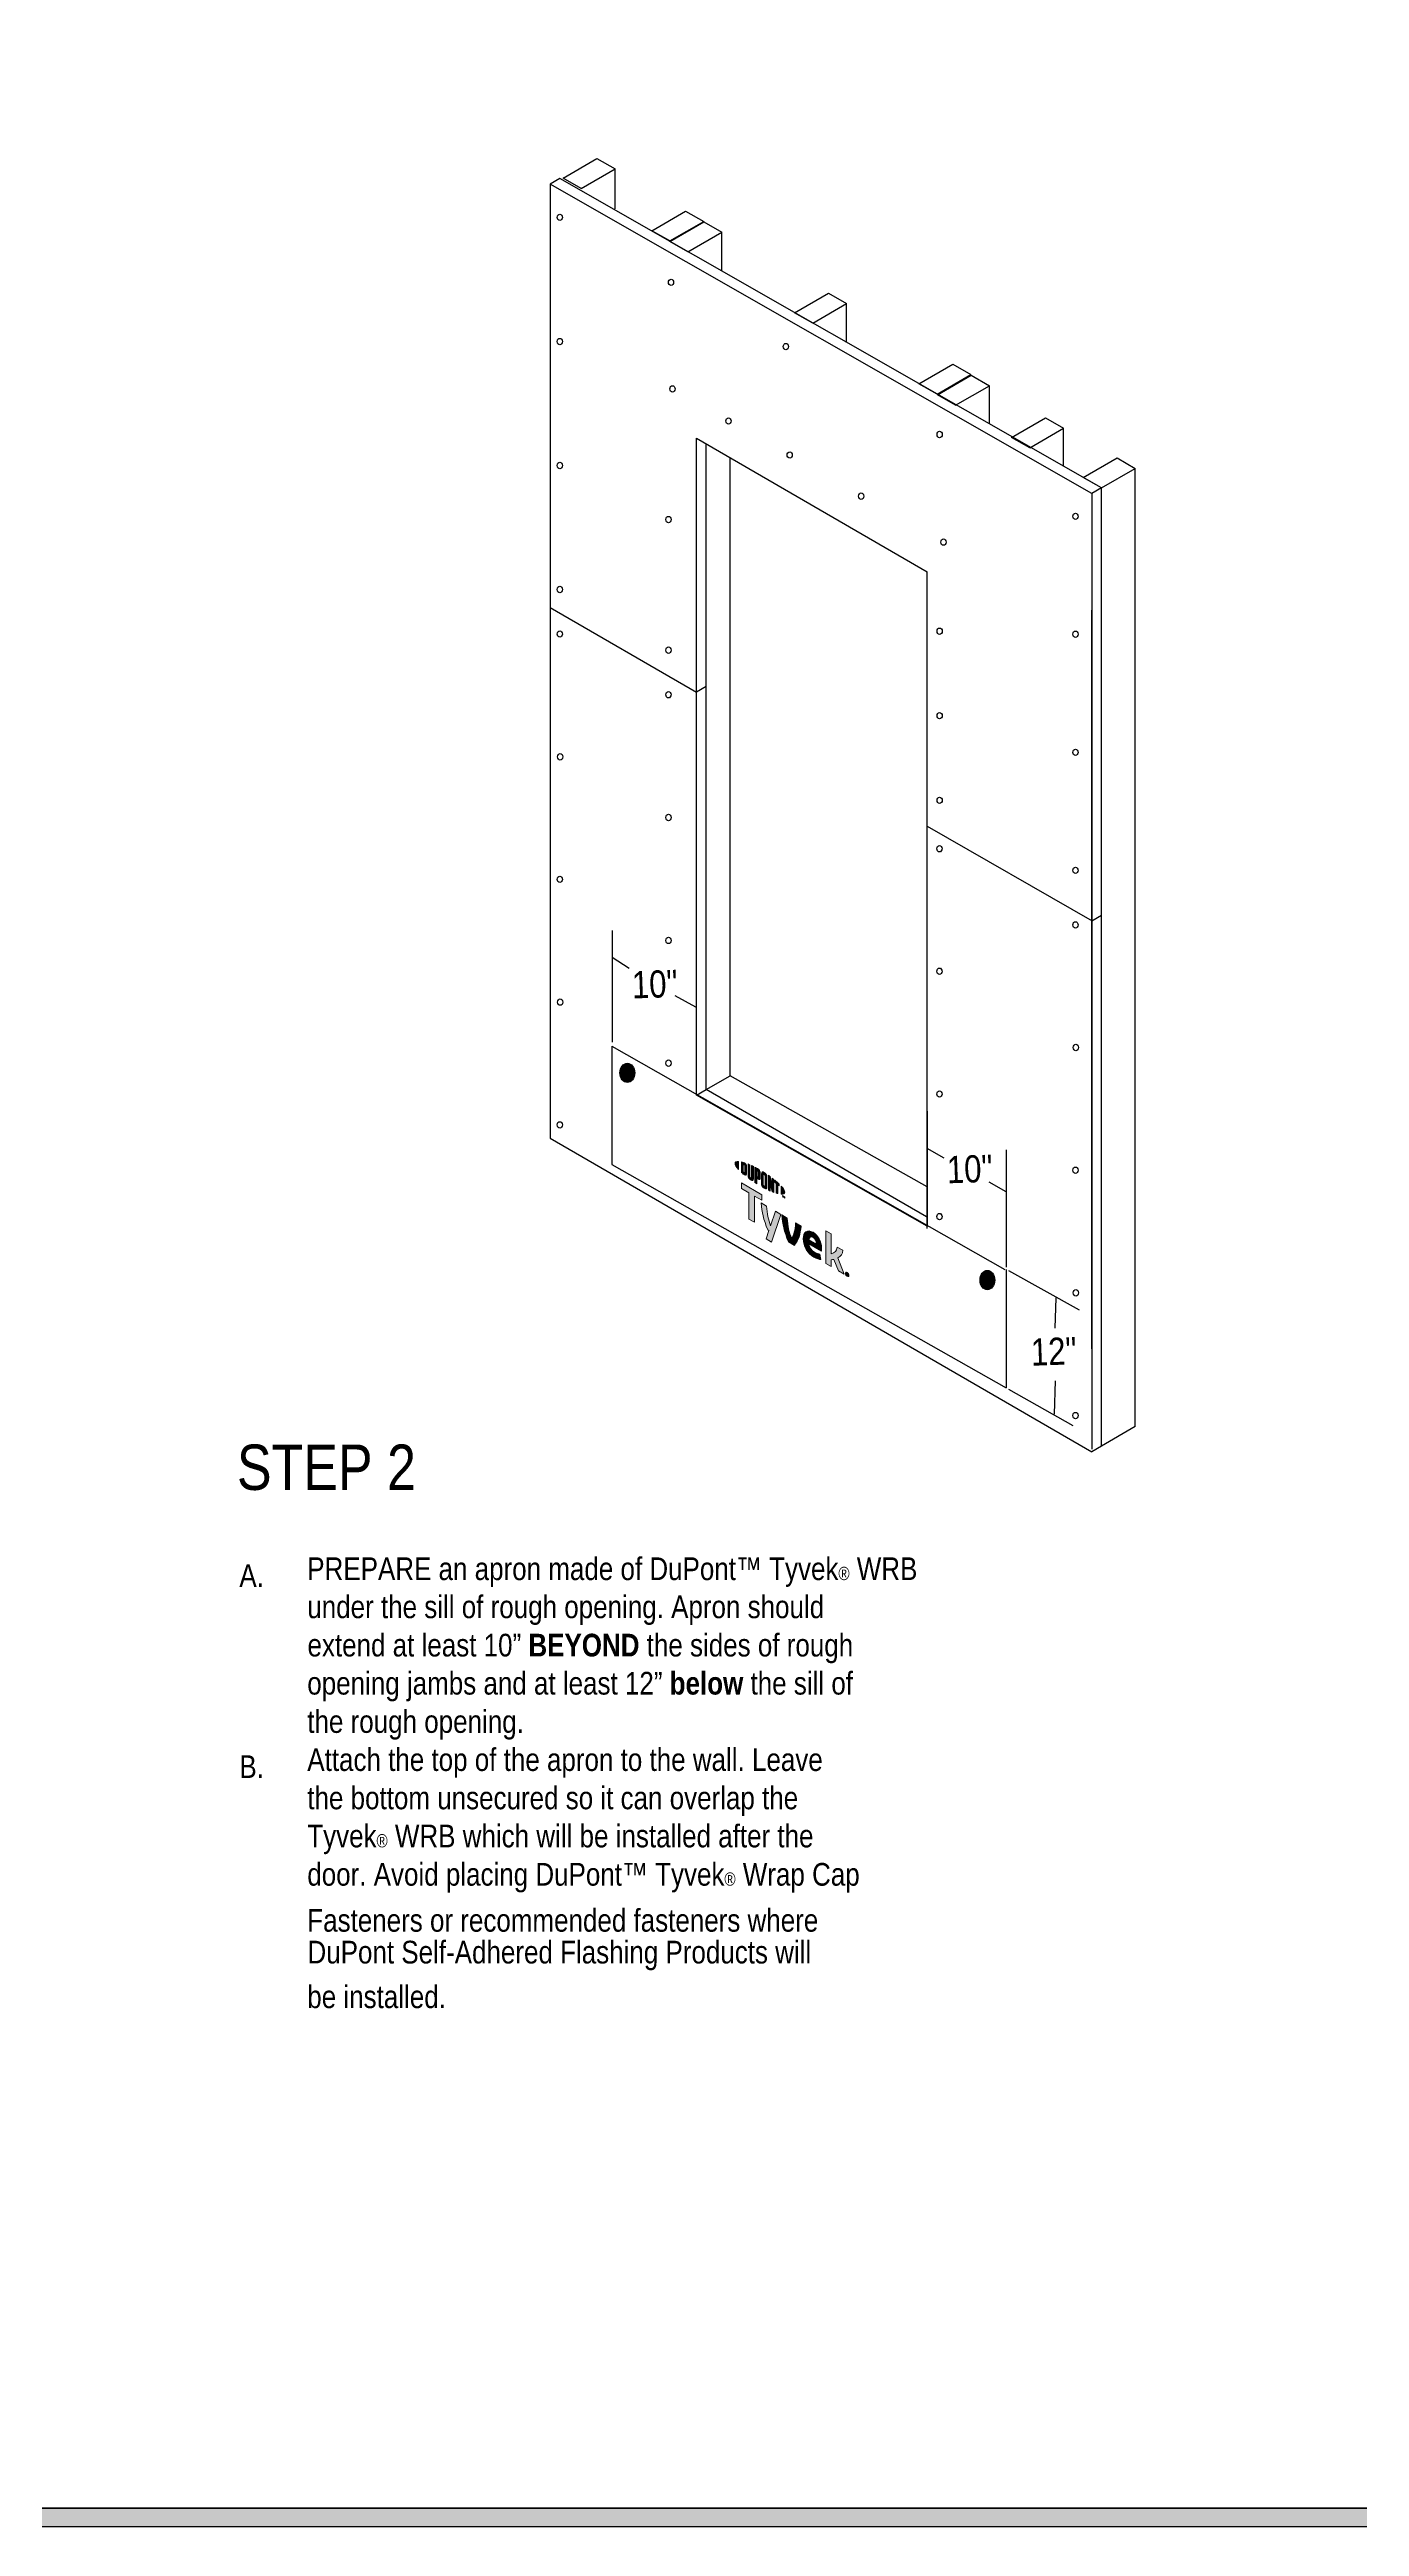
# Model space of a CAD drawing. Extents: x -1140 to 5605, y -816 to 1734.
# Drawn here: x 561 to 1211, y -732 to 497 of the extents above; entities that cross this region are included whole.
import ezdxf

# ---------------------------------------------------------------- set-up
doc = ezdxf.new("R2010")
doc.units = 0
doc.header["$MEASUREMENT"] = 0
doc.layers.get('0').update_dxf_attribs({"lineweight": 0})
for name, color, linetype, lineweight in [('.ATI-TEXT', 7, 'Continuous', 0), ('G-ANNO-TTLB', 7, 'Continuous', 0), ('TYVEK', 7, 'Continuous', 0), ('X-REF - TRACED', 7, 'Continuous', 0)]:
    doc.layers.add(name, color=color, linetype=linetype, lineweight=lineweight)

# ---------------------------------------------------------------- blocks, each defined once
blk = doc.blocks.new('Block_58')
at = {"layer": 'TYVEK', "color": 1, "lineweight": 25, "true_color": 0xff0000}
for points in [[(914.3, -40.1)], [(996.9, -87.8)]]:
    blk.add_lwpolyline(points, dxfattribs=at)
blk = doc.blocks.new('Block_331')
at = {"layer": '.ATI-TEXT', "char_height": 0.2, "attachment_point": 7}
for s, insert in [('\\C18;\\c0;\\FArial Narrow|b0|i0|c1;\\H11.249999;\\W1.000000;A.', (655.6, -265.6)), ('\\C18;\\c0;\\FArial Narrow|b0|i0|c1;\\H11.249999;\\W1.000000;PREPARE an apron made of DuPont™ Tyvek\\H6.558750;®\\H11.249999; WRB ', (689.3, -265.6)), ('\\C18;\\c0;\\FArial Narrow|b0|i0|c1;\\H11.249999;\\W1.000000;under the sill of rough opening. Apron should  ', (689.3, -284.5)), ('\\C18;\\c0;\\FArial Narrow|b0|i0|c1;\\H11.249999;\\W1.000000;extend at least 10” \\FArial Narrow Bold|b1|i0|c1;BEYOND \\FArial Narrow|b0|i0|c1;the sides of rough  ', (689.4, -303.5)), ('\\C18;\\c0;\\FArial Narrow|b0|i0|c1;\\H11.249999;\\W1.000000;opening jambs and at least 12” \\FArial Narrow Bold|b1|i0|c1;below\\FArial Narrow|b0|i0|c1; the sill of', (689.3, -322.4)), ('\\C18;\\c0;\\FArial Narrow|b0|i0|c1;\\H11.249999;\\W1.000000;the rough opening.', (689.3, -341.4)), ('\\C18;\\c0;\\FArial Narrow|b0|i0|c1;\\H11.249999;\\W1.000000;B.', (655.6, -360.4)), ('\\C18;\\c0;\\FArial Narrow|b0|i0|c1;\\H11.249999;\\W1.000000;Attach the top of the apron to the wall. Leave ', (689.3, -360.3)), ('\\C18;\\c0;\\FArial Narrow|b0|i0|c1;\\H11.249999;\\W1.000000;the bottom unsecured so it can overlap the ', (689.3, -379.3)), ('\\C18;\\c0;\\FArial Narrow|b0|i0|c1;\\H11.249999;\\W1.000000;Tyvek\\H6.558750;®\\H11.249999; WRB which will be installed after the ', (689.3, -398.2)), ('\\C18;\\c0;\\FArial Narrow|b0|i0|c1;\\H11.249999;\\W1.000000;door. Avoid placing DuPont™ Tyvek\\H6.558750;®\\H11.249999; Wrap Cap', (689.3, -417.2)), ('\\C18;\\c0;\\FArial Narrow|b0|i0|c1;\\H11.249999;\\W1.000000;Fasteners or recommended fasteners where', (689.3, -436.8)), ('\\C18;\\c0;\\FArial Narrow|b0|i0|c1;\\H11.249999;\\W1.000000;DuPont Self-Adhered Flashing Products will ', (689.4, -455.8)), ('\\C18;\\c0;\\FArial Narrow|b0|i0|c1;\\H11.249999;\\W1.000000;be installed.', (689.3, -474.7))]:
    blk.add_mtext(s, dxfattribs=dict(at, insert=insert))
blk = doc.blocks.new('Block_353')
at = {"layer": 'X-REF - TRACED', "true_color": 0x848484, "transparency": 33554687}
h = blk.add_hatch(color=252, dxfattribs=at)
h.dxf.hatch_style = 2
edge = h.paths.add_edge_path()
edge.add_spline(control_points=[(901.6, -55.5), (901.6, -56.3), (902.2, -57.3), (903.3, -58.5), (903.3, -58.5), (903.3, -54.5), (903.3, -54.5), (902.2, -54.5), (901.6, -54.8), (901.6, -55.5)], knot_values=[0, 0, 0, 0, 1, 1, 1, 2, 2, 2, 3, 3, 3, 3], degree=3, periodic=0)
h = blk.add_hatch(color=252, dxfattribs=at)
h.dxf.hatch_style = 2
edge = h.paths.add_edge_path()
edge.add_spline(control_points=[(906.5, -60), (906.5, -60.3), (906.3, -60.3), (906.1, -60.2), (906, -60.1), (905.8, -59.9), (905.6, -59.7), (905.6, -59.7), (905.6, -56), (905.6, -56), (905.8, -56), (906, -56.1), (906.1, -56.2), (906.3, -56.3), (906.5, -56.5), (906.5, -56.8), (906.5, -56.8), (906.5, -60), (906.5, -60)], knot_values=[0, 0, 0, 0, 1, 1, 1, 2, 2, 2, 3, 3, 3, 4, 4, 4, 5, 5, 5, 6, 6, 6, 6], degree=3, periodic=0)
edge = h.paths.add_edge_path()
edge.add_spline(control_points=[(906.3, -55.3), (906, -55.1), (905.5, -54.9), (904.7, -54.8), (904.7, -54.8), (904.7, -60), (904.7, -60), (905.4, -60.6), (906, -61.1), (906.3, -61.2), (906.9, -61.6), (907.3, -61.4), (907.3, -60.6), (907.3, -60.6), (907.3, -57.1), (907.3, -57.1), (907.3, -56.4), (906.9, -55.7), (906.3, -55.3)], knot_values=[0, 0, 0, 0, 1, 1, 1, 2, 2, 2, 3, 3, 3, 4, 4, 4, 5, 5, 5, 6, 6, 6, 6], degree=3, periodic=0)
h = blk.add_hatch(color=252, dxfattribs=at)
h.dxf.hatch_style = 2
edge = h.paths.add_edge_path()
edge.add_spline(control_points=[(909.7, -62.5), (909.7, -62.8), (909.6, -62.9), (909.3, -62.7), (909, -62.4), (908.9, -62.2), (908.9, -61.9), (908.9, -61.9), (908.9, -56.2), (908.9, -56.2), (908.7, -56.1), (908.2, -55.9), (908, -55.8), (908, -55.8), (908, -61.5), (908, -61.5), (908, -62.5), (908.4, -63), (909.3, -63.7), (910.1, -64.3), (910.7, -64.1), (910.7, -63.1), (910.7, -63.1), (910.7, -57), (910.7, -57), (910.5, -56.9), (909.9, -56.6), (909.7, -56.6), (909.7, -56.6), (909.7, -62.5), (909.7, -62.5)], knot_values=[0, 0, 0, 0, 1, 1, 1, 2, 2, 2, 3, 3, 3, 4, 4, 4, 5, 5, 5, 6, 6, 6, 7, 7, 7, 8, 8, 8, 9, 9, 9, 10, 10, 10, 10], degree=3, periodic=0)
h = blk.add_hatch(color=252, dxfattribs=at)
h.dxf.hatch_style = 2
edge = h.paths.add_edge_path()
edge.add_spline(control_points=[(913.1, -61.9), (913.1, -62.3), (913, -62.4), (912.7, -62.2), (912.7, -62.2), (912.3, -62), (912.3, -62), (912.3, -62), (912.3, -58.9), (912.3, -58.9), (912.5, -59), (912.5, -59.1), (912.6, -59.1), (913, -59.4), (913.1, -59.6), (913.1, -59.9), (913.1, -59.9), (913.1, -61.9), (913.1, -61.9)], knot_values=[0, 0, 0, 0, 1, 1, 1, 2, 2, 2, 3, 3, 3, 4, 4, 4, 5, 5, 5, 6, 6, 6, 6], degree=3, periodic=0)
edge = h.paths.add_edge_path()
edge.add_spline(control_points=[(912.7, -58.1), (912.5, -58), (911.9, -57.7), (911.4, -57.4), (911.4, -57.4), (911.4, -65), (911.4, -65), (911.6, -65.2), (912.1, -65.5), (912.3, -65.6), (912.3, -65.6), (912.3, -63), (912.3, -63), (912.3, -63), (912.7, -63.2), (912.7, -63.2), (913.7, -63.8), (914.1, -63.5), (914.1, -62.6), (914.1, -62.6), (914.1, -60.3), (914.1, -60.3), (914.1, -59.4), (913.6, -58.6), (912.7, -58.1)], knot_values=[0, 0, 0, 0, 1, 1, 1, 2, 2, 2, 3, 3, 3, 4, 4, 4, 5, 5, 5, 6, 6, 6, 7, 7, 7, 8, 8, 8, 8], degree=3, periodic=0)
h = blk.add_hatch(color=252, dxfattribs=at)
h.dxf.hatch_style = 2
edge = h.paths.add_edge_path()
edge.add_spline(control_points=[(916.5, -66.5), (916.5, -66.8), (916.4, -66.9), (916.1, -66.8), (915.7, -66.6), (915.6, -66.4), (915.6, -66), (915.6, -66), (915.6, -61.3), (915.6, -61.3), (915.6, -61), (915.7, -60.8), (916.1, -61.1), (916.4, -61.3), (916.5, -61.5), (916.5, -61.8), (916.5, -61.8), (916.5, -66.5), (916.5, -66.5)], knot_values=[0, 0, 0, 0, 1, 1, 1, 2, 2, 2, 3, 3, 3, 4, 4, 4, 5, 5, 5, 6, 6, 6, 6], degree=3, periodic=0)
edge = h.paths.add_edge_path()
edge.add_spline(control_points=[(916.1, -60), (915.2, -59.4), (914.7, -59.6), (914.7, -60.6), (914.7, -60.6), (914.7, -65.6), (914.7, -65.6), (914.7, -66.7), (915.1, -67.4), (916.1, -67.8), (917, -68.3), (917.4, -68.2), (917.4, -67.1), (917.4, -67.1), (917.4, -62.3), (917.4, -62.3), (917.4, -61.2), (917, -60.6), (916.1, -60)], knot_values=[0, 0, 0, 0, 1, 1, 1, 2, 2, 2, 3, 3, 3, 4, 4, 4, 5, 5, 5, 6, 6, 6, 6], degree=3, periodic=0)
h = blk.add_hatch(color=252, dxfattribs=at)
h.dxf.hatch_style = 2
edge = h.paths.add_edge_path()
edge.add_spline(control_points=[(920, -66.5), (920, -66.5), (919, -62), (919, -62), (918.7, -61.8), (918.4, -61.6), (918.1, -61.4), (918.1, -61.4), (918.1, -68.8), (918.1, -68.8), (918.3, -68.8), (918.8, -69.1), (919, -69.2), (919, -69.2), (918.9, -64.8), (918.9, -64.8), (918.9, -64.8), (920, -69.6), (920, -69.6), (920.3, -69.7), (920.6, -69.8), (920.8, -69.9), (920.8, -69.9), (920.8, -63.4), (920.8, -63.4), (920.6, -63.3), (920.2, -62.9), (920, -62.8), (920, -62.8), (920, -66.5), (920, -66.5)], knot_values=[0, 0, 0, 0, 1, 1, 1, 2, 2, 2, 3, 3, 3, 4, 4, 4, 5, 5, 5, 6, 6, 6, 7, 7, 7, 8, 8, 8, 9, 9, 9, 10, 10, 10, 10], degree=3, periodic=0)
h = blk.add_hatch(color=252, dxfattribs=at)
h.dxf.hatch_style = 2
edge = h.paths.add_edge_path()
edge.add_spline(control_points=[(921.3, -64.8), (921.5, -65), (921.8, -65.2), (922, -65.4), (922, -65.4), (922, -70.3), (922, -70.3), (922.2, -70.3), (922.6, -70.4), (922.8, -70.5), (922.8, -70.5), (922.8, -66.1), (922.8, -66.1), (923.1, -66.3), (923.3, -66.5), (923.5, -66.7), (923.5, -66.7), (923.5, -65.8), (923.5, -65.8), (922.8, -65.1), (922.1, -64.5), (921.3, -63.8), (921.3, -63.8), (921.3, -64.8), (921.3, -64.8)], knot_values=[0, 0, 0, 0, 1, 1, 1, 2, 2, 2, 3, 3, 3, 4, 4, 4, 5, 5, 5, 6, 6, 6, 7, 7, 7, 8, 8, 8, 8], degree=3, periodic=0)
h = blk.add_hatch(color=252, dxfattribs=at)
h.dxf.hatch_style = 2
edge = h.paths.add_edge_path()
edge.add_spline(control_points=[(926.2, -69.7), (926.2, -70.5), (925.6, -70.8), (924.5, -70.8), (924.5, -70.8), (924.5, -66.8), (924.5, -66.8), (925.6, -68), (926.2, -69), (926.2, -69.7)], knot_values=[0, 0, 0, 0, 1, 1, 1, 2, 2, 2, 3, 3, 3, 3], degree=3, periodic=0)
h = blk.add_hatch(color=252, dxfattribs=at)
h.dxf.hatch_style = 2
edge = h.paths.add_edge_path()
edge.add_spline(control_points=[(925.7, -71.8), (925.7, -71.8), (925.8, -71.9), (925.8, -71.9), (925.8, -71.9), (925.9, -72.2), (925.9, -72.2), (925.9, -72.2), (926.1, -72.1), (926.1, -72.1), (926.1, -72.1), (926.2, -72.1), (926.2, -72.1), (926.2, -72.1), (926.2, -72.7), (926.2, -72.7), (926.2, -72.7), (926.1, -72.6), (926.1, -72.6), (926.1, -72.6), (926.1, -72.2), (926.1, -72.2), (926.1, -72.2), (926, -72.4), (926, -72.4), (926, -72.4), (925.9, -72.4), (925.9, -72.4), (925.9, -72.4), (925.8, -72.1), (925.8, -72.1), (925.8, -72.1), (925.8, -72.5), (925.8, -72.5), (925.8, -72.5), (925.7, -72.4), (925.7, -72.4), (925.7, -72.4), (925.7, -71.8), (925.7, -71.8)], knot_values=[0, 0, 0, 0, 1, 1, 1, 2, 2, 2, 3, 3, 3, 4, 4, 4, 5, 5, 5, 6, 6, 6, 7, 7, 7, 8, 8, 8, 9, 9, 9, 10, 10, 10, 11, 11, 11, 12, 12, 12, 13, 13, 13, 13], degree=3, periodic=0)
edge = h.paths.add_edge_path()
edge.add_spline(control_points=[(925.3, -71.7), (925.3, -71.7), (925.2, -71.6), (925.2, -71.6), (925.2, -71.6), (925.2, -71.5), (925.2, -71.5), (925.2, -71.5), (925.6, -71.8), (925.6, -71.8), (925.6, -71.8), (925.6, -71.9), (925.6, -71.9), (925.6, -71.9), (925.4, -71.8), (925.4, -71.8), (925.4, -71.8), (925.4, -72.3), (925.4, -72.3), (925.4, -72.3), (925.3, -72.2), (925.3, -72.2), (925.3, -72.2), (925.3, -71.7), (925.3, -71.7)], knot_values=[0, 0, 0, 0, 1, 1, 1, 2, 2, 2, 3, 3, 3, 4, 4, 4, 5, 5, 5, 6, 6, 6, 7, 7, 7, 8, 8, 8, 8], degree=3, periodic=0)
at = {"layer": 'X-REF - TRACED'}
for points, knots in [([(901.6, -55.5), (901.6, -56.3), (902.2, -57.3), (903.3, -58.5), (903.3, -58.5), (903.3, -54.5), (903.3, -54.5), (902.2, -54.5), (901.6, -54.8), (901.6, -55.5)], [0, 0, 0, 0, 1, 1, 1, 2, 2, 2, 3, 3, 3, 3]), ([(906.3, -55.3), (906, -55.1), (905.5, -54.9), (904.7, -54.8), (904.7, -54.8), (904.7, -60), (904.7, -60), (905.4, -60.6), (906, -61.1), (906.3, -61.2), (906.9, -61.6), (907.3, -61.4), (907.3, -60.6), (907.3, -60.6), (907.3, -57.1), (907.3, -57.1), (907.3, -56.4), (906.9, -55.7), (906.3, -55.3)], [0, 0, 0, 0, 1, 1, 1, 2, 2, 2, 3, 3, 3, 4, 4, 4, 5, 5, 5, 6, 6, 6, 6]), ([(906.5, -60), (906.5, -60.3), (906.3, -60.3), (906.1, -60.2), (906, -60.1), (905.8, -59.9), (905.6, -59.7), (905.6, -59.7), (905.6, -56), (905.6, -56), (905.8, -56), (906, -56.1), (906.1, -56.2), (906.3, -56.3), (906.5, -56.5), (906.5, -56.8), (906.5, -56.8), (906.5, -60), (906.5, -60)], [0, 0, 0, 0, 1, 1, 1, 2, 2, 2, 3, 3, 3, 4, 4, 4, 5, 5, 5, 6, 6, 6, 6]), ([(909.7, -62.5), (909.7, -62.8), (909.6, -62.9), (909.3, -62.7), (909, -62.4), (908.9, -62.2), (908.9, -61.9), (908.9, -61.9), (908.9, -56.2), (908.9, -56.2), (908.7, -56.1), (908.2, -55.9), (908, -55.8), (908, -55.8), (908, -61.5), (908, -61.5), (908, -62.5), (908.4, -63), (909.3, -63.7), (910.1, -64.3), (910.7, -64.1), (910.7, -63.1), (910.7, -63.1), (910.7, -57), (910.7, -57), (910.5, -56.9), (909.9, -56.6), (909.7, -56.6), (909.7, -56.6), (909.7, -62.5), (909.7, -62.5)], [0, 0, 0, 0, 1, 1, 1, 2, 2, 2, 3, 3, 3, 4, 4, 4, 5, 5, 5, 6, 6, 6, 7, 7, 7, 8, 8, 8, 9, 9, 9, 10, 10, 10, 10]), ([(912.7, -58.1), (912.5, -58), (911.9, -57.7), (911.4, -57.4), (911.4, -57.4), (911.4, -65), (911.4, -65), (911.6, -65.2), (912.1, -65.5), (912.3, -65.6), (912.3, -65.6), (912.3, -63), (912.3, -63), (912.3, -63), (912.7, -63.2), (912.7, -63.2), (913.7, -63.8), (914.1, -63.5), (914.1, -62.6), (914.1, -62.6), (914.1, -60.3), (914.1, -60.3), (914.1, -59.4), (913.6, -58.6), (912.7, -58.1)], [0, 0, 0, 0, 1, 1, 1, 2, 2, 2, 3, 3, 3, 4, 4, 4, 5, 5, 5, 6, 6, 6, 7, 7, 7, 8, 8, 8, 8]), ([(913.1, -61.9), (913.1, -62.3), (913, -62.4), (912.7, -62.2), (912.7, -62.2), (912.3, -62), (912.3, -62), (912.3, -62), (912.3, -58.9), (912.3, -58.9), (912.5, -59), (912.5, -59.1), (912.6, -59.1), (913, -59.4), (913.1, -59.6), (913.1, -59.9), (913.1, -59.9), (913.1, -61.9), (913.1, -61.9)], [0, 0, 0, 0, 1, 1, 1, 2, 2, 2, 3, 3, 3, 4, 4, 4, 5, 5, 5, 6, 6, 6, 6]), ([(916.1, -60), (915.2, -59.4), (914.7, -59.6), (914.7, -60.6), (914.7, -60.6), (914.7, -65.6), (914.7, -65.6), (914.7, -66.7), (915.1, -67.4), (916.1, -67.8), (917, -68.3), (917.4, -68.2), (917.4, -67.1), (917.4, -67.1), (917.4, -62.3), (917.4, -62.3), (917.4, -61.2), (917, -60.6), (916.1, -60)], [0, 0, 0, 0, 1, 1, 1, 2, 2, 2, 3, 3, 3, 4, 4, 4, 5, 5, 5, 6, 6, 6, 6]), ([(916.5, -66.5), (916.5, -66.8), (916.4, -66.9), (916.1, -66.8), (915.7, -66.6), (915.6, -66.4), (915.6, -66), (915.6, -66), (915.6, -61.3), (915.6, -61.3), (915.6, -61), (915.7, -60.8), (916.1, -61.1), (916.4, -61.3), (916.5, -61.5), (916.5, -61.8), (916.5, -61.8), (916.5, -66.5), (916.5, -66.5)], [0, 0, 0, 0, 1, 1, 1, 2, 2, 2, 3, 3, 3, 4, 4, 4, 5, 5, 5, 6, 6, 6, 6]), ([(920, -66.5), (920, -66.5), (919, -62), (919, -62), (918.7, -61.8), (918.4, -61.6), (918.1, -61.4), (918.1, -61.4), (918.1, -68.8), (918.1, -68.8), (918.3, -68.8), (918.8, -69.1), (919, -69.2), (919, -69.2), (918.9, -64.8), (918.9, -64.8), (918.9, -64.8), (920, -69.6), (920, -69.6), (920.3, -69.7), (920.6, -69.8), (920.8, -69.9), (920.8, -69.9), (920.8, -63.4), (920.8, -63.4), (920.6, -63.3), (920.2, -62.9), (920, -62.8), (920, -62.8), (920, -66.5), (920, -66.5)], [0, 0, 0, 0, 1, 1, 1, 2, 2, 2, 3, 3, 3, 4, 4, 4, 5, 5, 5, 6, 6, 6, 7, 7, 7, 8, 8, 8, 9, 9, 9, 10, 10, 10, 10]), ([(921.3, -64.8), (921.5, -65), (921.8, -65.2), (922, -65.4), (922, -65.4), (922, -70.3), (922, -70.3), (922.2, -70.3), (922.6, -70.4), (922.8, -70.5), (922.8, -70.5), (922.8, -66.1), (922.8, -66.1), (923.1, -66.3), (923.3, -66.5), (923.5, -66.7), (923.5, -66.7), (923.5, -65.8), (923.5, -65.8), (922.8, -65.1), (922.1, -64.5), (921.3, -63.8), (921.3, -63.8), (921.3, -64.8), (921.3, -64.8)], [0, 0, 0, 0, 1, 1, 1, 2, 2, 2, 3, 3, 3, 4, 4, 4, 5, 5, 5, 6, 6, 6, 7, 7, 7, 8, 8, 8, 8]), ([(926.2, -69.7), (926.2, -70.5), (925.6, -70.8), (924.5, -70.8), (924.5, -70.8), (924.5, -66.8), (924.5, -66.8), (925.6, -68), (926.2, -69), (926.2, -69.7)], [0, 0, 0, 0, 1, 1, 1, 2, 2, 2, 3, 3, 3, 3]), ([(925.3, -71.7), (925.3, -71.7), (925.2, -71.6), (925.2, -71.6), (925.2, -71.6), (925.2, -71.5), (925.2, -71.5), (925.2, -71.5), (925.6, -71.8), (925.6, -71.8), (925.6, -71.8), (925.6, -71.9), (925.6, -71.9), (925.6, -71.9), (925.4, -71.8), (925.4, -71.8), (925.4, -71.8), (925.4, -72.3), (925.4, -72.3), (925.4, -72.3), (925.3, -72.2), (925.3, -72.2), (925.3, -72.2), (925.3, -71.7), (925.3, -71.7)], [0, 0, 0, 0, 1, 1, 1, 2, 2, 2, 3, 3, 3, 4, 4, 4, 5, 5, 5, 6, 6, 6, 7, 7, 7, 8, 8, 8, 8]), ([(925.7, -71.8), (925.7, -71.8), (925.8, -71.9), (925.8, -71.9), (925.8, -71.9), (925.9, -72.2), (925.9, -72.2), (925.9, -72.2), (926.1, -72.1), (926.1, -72.1), (926.1, -72.1), (926.2, -72.1), (926.2, -72.1), (926.2, -72.1), (926.2, -72.7), (926.2, -72.7), (926.2, -72.7), (926.1, -72.6), (926.1, -72.6), (926.1, -72.6), (926.1, -72.2), (926.1, -72.2), (926.1, -72.2), (926, -72.4), (926, -72.4), (926, -72.4), (925.9, -72.4), (925.9, -72.4), (925.9, -72.4), (925.8, -72.1), (925.8, -72.1), (925.8, -72.1), (925.8, -72.5), (925.8, -72.5), (925.8, -72.5), (925.7, -72.4), (925.7, -72.4), (925.7, -72.4), (925.7, -71.8), (925.7, -71.8)], [0, 0, 0, 0, 1, 1, 1, 2, 2, 2, 3, 3, 3, 4, 4, 4, 5, 5, 5, 6, 6, 6, 7, 7, 7, 8, 8, 8, 9, 9, 9, 10, 10, 10, 11, 11, 11, 12, 12, 12, 13, 13, 13, 13])]:
    blk.add_open_spline(points, degree=3, knots=knots, dxfattribs=at)
blk = doc.blocks.new('Block_357')
at = {"layer": 'X-REF - TRACED', "true_color": 0x848484, "transparency": 33554687}
h = blk.add_hatch(color=252, dxfattribs=at)
h.dxf.hatch_style = 2
h.paths.add_polyline_path([(914.8, -71.1), (904.7, -65.2), (904.7, -68), (908.4, -70.1), (908.4, -83.1), (911.2, -84.7), (911.2, -71.7), (914.8, -73.8)])
h = blk.add_hatch(color=252, dxfattribs=at)
h.dxf.hatch_style = 2
edge = h.paths.add_edge_path()
edge.add_spline(control_points=[(931.6, -85), (931.5, -88.8), (930.7, -90.9), (929.6, -92.8), (928.4, -89.6), (927.7, -86.6), (927.5, -82.6), (927.5, -82.6), (924.8, -81.1), (924.8, -81.1), (925.1, -85.7), (925.9, -89.2), (928.1, -94.4), (928.1, -94.4), (931.1, -96.2), (931.1, -96.2), (933.1, -93.3), (934, -90.9), (934.3, -86.6), (934.3, -86.6), (931.6, -85), (931.6, -85)], knot_values=[0, 0, 0, 0, 1, 1, 1, 2, 2, 2, 3, 3, 3, 4, 4, 4, 5, 5, 5, 6, 6, 6, 7, 7, 7, 7], degree=3, periodic=0)
h = blk.add_hatch(color=252, dxfattribs=at)
h.dxf.hatch_style = 2
edge = h.paths.add_edge_path()
edge.add_spline(control_points=[(938.2, -93.5), (938.2, -93.5), (941.9, -95.6), (941.9, -95.6), (941.9, -95.6), (941.9, -95.3), (941.9, -95.3), (941.9, -94.1), (941.3, -92.8), (940.3, -92.2), (939.1, -91.5), (938.4, -92), (938.2, -93.5)], knot_values=[0, 0, 0, 0, 1, 1, 1, 2, 2, 2, 3, 3, 3, 4, 4, 4, 4], degree=3, periodic=0)
edge = h.paths.add_edge_path()
edge.add_spline(control_points=[(944.1, -103.2), (943.3, -103.2), (942, -102.8), (940.7, -102), (937.6, -100.2), (935.4, -96.7), (935.4, -92.9), (935.4, -89.4), (937.4, -88.1), (940.3, -89.7), (942.8, -91.2), (944.5, -94.3), (944.5, -97.3), (944.5, -98), (944.5, -98.5), (944.4, -99), (944.4, -99), (938.2, -95.4), (938.2, -95.4), (938.5, -97.3), (939.4, -98.7), (941, -99.6), (942, -100.1), (942.9, -100.4), (943.7, -100.5), (943.7, -100.5), (944.1, -103.2), (944.1, -103.2)], knot_values=[0, 0, 0, 0, 1, 1, 1, 2, 2, 2, 3, 3, 3, 4, 4, 4, 5, 5, 5, 6, 6, 6, 7, 7, 7, 8, 8, 8, 9, 9, 9, 9], degree=3, periodic=0)
h = blk.add_hatch(color=252, dxfattribs=at)
h.dxf.hatch_style = 2
edge = h.paths.add_edge_path()
edge.add_spline(control_points=[(952.5, -102.4), (952.5, -102.4), (955.8, -110.5), (955.8, -110.5), (955.8, -110.5), (952.9, -108.8), (952.9, -108.8), (952.9, -108.8), (950.6, -103.1), (950.6, -103.1), (950.2, -103.2), (949.8, -103.3), (949.3, -103.3), (949.3, -103.3), (949.3, -106.7), (949.3, -106.7), (949.3, -106.7), (946.6, -105.1), (946.6, -105.1), (946.6, -105.1), (946.6, -89), (946.6, -89), (946.6, -89), (949.3, -90.4), (949.3, -90.4), (949.3, -90.4), (949.3, -100.3), (949.3, -100.3), (951.1, -100), (952, -99), (952.3, -97), (952.3, -97), (955, -98.5), (955, -98.5), (955, -100.4), (954.1, -101.7), (952.5, -102.4)], knot_values=[0, 0, 0, 0, 1, 1, 1, 2, 2, 2, 3, 3, 3, 4, 4, 4, 5, 5, 5, 6, 6, 6, 7, 7, 7, 8, 8, 8, 9, 9, 9, 10, 10, 10, 11, 11, 11, 12, 12, 12, 12], degree=3, periodic=0)
at = {"layer": 'X-REF - TRACED'}
blk.add_lwpolyline([(914.8, -71.1), (904.7, -65.2), (904.7, -68), (908.4, -70.1), (908.4, -83.1), (911.2, -84.7), (911.2, -71.7), (914.8, -73.8)], close=True, dxfattribs=at)
for points, knots in [([(931.6, -85), (931.5, -88.8), (930.7, -90.9), (929.6, -92.8), (928.4, -89.6), (927.7, -86.6), (927.5, -82.6), (927.5, -82.6), (924.8, -81.1), (924.8, -81.1), (925.1, -85.7), (925.9, -89.2), (928.1, -94.4), (928.1, -94.4), (931.1, -96.2), (931.1, -96.2), (933.1, -93.3), (934, -90.9), (934.3, -86.6), (934.3, -86.6), (931.6, -85), (931.6, -85)], [0, 0, 0, 0, 1, 1, 1, 2, 2, 2, 3, 3, 3, 4, 4, 4, 5, 5, 5, 6, 6, 6, 7, 7, 7, 7]), ([(944.1, -103.2), (943.3, -103.2), (942, -102.8), (940.7, -102), (937.6, -100.2), (935.4, -96.7), (935.4, -92.9), (935.4, -89.4), (937.4, -88.1), (940.3, -89.7), (942.8, -91.2), (944.5, -94.3), (944.5, -97.3), (944.5, -98), (944.5, -98.5), (944.4, -99), (944.4, -99), (938.2, -95.4), (938.2, -95.4), (938.5, -97.3), (939.4, -98.7), (941, -99.6), (942, -100.1), (942.9, -100.4), (943.7, -100.5), (943.7, -100.5), (944.1, -103.2), (944.1, -103.2)], [0, 0, 0, 0, 1, 1, 1, 2, 2, 2, 3, 3, 3, 4, 4, 4, 5, 5, 5, 6, 6, 6, 7, 7, 7, 8, 8, 8, 9, 9, 9, 9]), ([(938.2, -93.5), (938.2, -93.5), (941.9, -95.6), (941.9, -95.6), (941.9, -95.6), (941.9, -95.3), (941.9, -95.3), (941.9, -94.1), (941.3, -92.8), (940.3, -92.2), (939.1, -91.5), (938.4, -92), (938.2, -93.5)], [0, 0, 0, 0, 1, 1, 1, 2, 2, 2, 3, 3, 3, 4, 4, 4, 4]), ([(952.5, -102.4), (952.5, -102.4), (955.8, -110.5), (955.8, -110.5), (955.8, -110.5), (952.9, -108.8), (952.9, -108.8), (952.9, -108.8), (950.6, -103.1), (950.6, -103.1), (950.2, -103.2), (949.8, -103.3), (949.3, -103.3), (949.3, -103.3), (949.3, -106.7), (949.3, -106.7), (949.3, -106.7), (946.6, -105.1), (946.6, -105.1), (946.6, -105.1), (946.6, -89), (946.6, -89), (946.6, -89), (949.3, -90.4), (949.3, -90.4), (949.3, -90.4), (949.3, -100.3), (949.3, -100.3), (951.1, -100), (952, -99), (952.3, -97), (952.3, -97), (955, -98.5), (955, -98.5), (955, -100.4), (954.1, -101.7), (952.5, -102.4)], [0, 0, 0, 0, 1, 1, 1, 2, 2, 2, 3, 3, 3, 4, 4, 4, 5, 5, 5, 6, 6, 6, 7, 7, 7, 8, 8, 8, 9, 9, 9, 10, 10, 10, 11, 11, 11, 12, 12, 12, 12])]:
    blk.add_open_spline(points, degree=3, knots=knots, dxfattribs=at)
blk = doc.blocks.new('Block_356')
at = {"layer": 'X-REF - TRACED', "true_color": 0x848484, "transparency": 33554687}
h = blk.add_hatch(color=252, dxfattribs=at)
h.dxf.hatch_style = 2
edge = h.paths.add_edge_path()
edge.add_spline(control_points=[(921.6, -79.2), (921.6, -79.2), (919.2, -86.5), (919.2, -86.5), (918.1, -83.4), (917.5, -80.5), (917.2, -76.7), (917.2, -76.7), (914.5, -75.1), (914.5, -75.1), (914.8, -79.8), (915.7, -83.2), (917.8, -88.5), (917.8, -88.5), (918.4, -88.8), (918.4, -88.8), (918.4, -88.8), (917, -93), (917, -93), (917, -93), (919.7, -94.5), (919.7, -94.5), (919.7, -94.5), (924.3, -80.8), (924.3, -80.8), (924.3, -80.8), (921.6, -79.2), (921.6, -79.2)], knot_values=[0, 0, 0, 0, 1, 1, 1, 2, 2, 2, 3, 3, 3, 4, 4, 4, 5, 5, 5, 6, 6, 6, 7, 7, 7, 8, 8, 8, 9, 9, 9, 9], degree=3, periodic=0)
at = {"layer": 'X-REF - TRACED'}
blk.add_open_spline([(921.6, -79.2), (921.6, -79.2), (919.2, -86.5), (919.2, -86.5), (918.1, -83.4), (917.5, -80.5), (917.2, -76.7), (917.2, -76.7), (914.5, -75.1), (914.5, -75.1), (914.8, -79.8), (915.7, -83.2), (917.8, -88.5), (917.8, -88.5), (918.4, -88.8), (918.4, -88.8), (918.4, -88.8), (917, -93), (917, -93), (917, -93), (919.7, -94.5), (919.7, -94.5), (919.7, -94.5), (924.3, -80.8), (924.3, -80.8), (924.3, -80.8), (921.6, -79.2), (921.6, -79.2)], degree=3, knots=[0, 0, 0, 0, 1, 1, 1, 2, 2, 2, 3, 3, 3, 4, 4, 4, 5, 5, 5, 6, 6, 6, 7, 7, 7, 8, 8, 8, 9, 9, 9, 9], dxfattribs=at)
blk.add_blockref('Block_357', (0, 0), dxfattribs=at)
blk = doc.blocks.new('Block_358')
at = {"layer": 'X-REF - TRACED', "true_color": 0x848484, "transparency": 33554687}
h = blk.add_hatch(color=252, dxfattribs=at)
h.dxf.hatch_style = 2
edge = h.paths.add_edge_path()
edge.add_spline(control_points=[(957.1, -110.1), (957.1, -110.1), (957.1, -110.4), (957.1, -110.4), (957.1, -110.4), (957.2, -110.5), (957.2, -110.5), (957.3, -110.6), (957.4, -110.6), (957.4, -110.5), (957.4, -110.3), (957.3, -110.3), (957.2, -110.2), (957.2, -110.2), (957.1, -110.1), (957.1, -110.1)], knot_values=[0, 0, 0, 0, 1, 1, 1, 2, 2, 2, 3, 3, 3, 4, 4, 4, 5, 5, 5, 5], degree=3, periodic=0)
edge = h.paths.add_edge_path()
edge.add_spline(control_points=[(956.9, -109.9), (956.9, -109.9), (957.2, -110), (957.2, -110), (957.4, -110.2), (957.6, -110.4), (957.6, -110.6), (957.6, -110.7), (957.5, -110.8), (957.4, -110.8), (957.5, -110.9), (957.5, -111.1), (957.6, -111.3), (957.6, -111.3), (957.4, -111.2), (957.4, -111.2), (957.3, -111), (957.3, -110.8), (957.2, -110.7), (957.2, -110.7), (957.1, -110.6), (957.1, -110.6), (957.1, -110.6), (957.1, -111), (957.1, -111), (957.1, -111), (956.9, -110.9), (956.9, -110.9), (956.9, -110.9), (956.9, -109.9), (956.9, -109.9)], knot_values=[0, 0, 0, 0, 1, 1, 1, 2, 2, 2, 3, 3, 3, 4, 4, 4, 5, 5, 5, 6, 6, 6, 7, 7, 7, 8, 8, 8, 9, 9, 9, 10, 10, 10, 10], degree=3, periodic=0)
edge = h.paths.add_edge_path()
edge.add_spline(control_points=[(957.2, -109.8), (956.8, -109.5), (956.6, -109.7), (956.6, -110.2), (956.6, -110.7), (956.8, -111.1), (957.2, -111.4), (957.6, -111.6), (957.9, -111.5), (957.9, -110.9), (957.9, -110.4), (957.6, -110), (957.2, -109.8)], knot_values=[0, 0, 0, 0, 1, 1, 1, 2, 2, 2, 3, 3, 3, 4, 4, 4, 4], degree=3, periodic=0)
edge = h.paths.add_edge_path()
edge.add_spline(control_points=[(957.2, -109.6), (957.7, -109.9), (958.1, -110.5), (958.1, -111.1), (958.1, -111.7), (957.7, -111.9), (957.2, -111.5), (956.7, -111.2), (956.3, -110.7), (956.3, -110.1), (956.3, -109.5), (956.7, -109.3), (957.2, -109.6)], knot_values=[0, 0, 0, 0, 1, 1, 1, 2, 2, 2, 3, 3, 3, 4, 4, 4, 4], degree=3, periodic=0)
at = {"layer": 'X-REF - TRACED'}
for points, knots in [([(957.2, -109.6), (957.7, -109.9), (958.1, -110.5), (958.1, -111.1), (958.1, -111.7), (957.7, -111.9), (957.2, -111.5), (956.7, -111.2), (956.3, -110.7), (956.3, -110.1), (956.3, -109.5), (956.7, -109.3), (957.2, -109.6)], [0, 0, 0, 0, 1, 1, 1, 2, 2, 2, 3, 3, 3, 4, 4, 4, 4]), ([(957.2, -109.8), (956.8, -109.5), (956.6, -109.7), (956.6, -110.2), (956.6, -110.7), (956.8, -111.1), (957.2, -111.4), (957.6, -111.6), (957.9, -111.5), (957.9, -110.9), (957.9, -110.4), (957.6, -110), (957.2, -109.8)], [0, 0, 0, 0, 1, 1, 1, 2, 2, 2, 3, 3, 3, 4, 4, 4, 4]), ([(956.9, -109.9), (956.9, -109.9), (957.2, -110), (957.2, -110), (957.4, -110.2), (957.6, -110.4), (957.6, -110.6), (957.6, -110.7), (957.5, -110.8), (957.4, -110.8), (957.5, -110.9), (957.5, -111.1), (957.6, -111.3), (957.6, -111.3), (957.4, -111.2), (957.4, -111.2), (957.3, -111), (957.3, -110.8), (957.2, -110.7), (957.2, -110.7), (957.1, -110.6), (957.1, -110.6), (957.1, -110.6), (957.1, -111), (957.1, -111), (957.1, -111), (956.9, -110.9), (956.9, -110.9), (956.9, -110.9), (956.9, -109.9), (956.9, -109.9)], [0, 0, 0, 0, 1, 1, 1, 2, 2, 2, 3, 3, 3, 4, 4, 4, 5, 5, 5, 6, 6, 6, 7, 7, 7, 8, 8, 8, 9, 9, 9, 10, 10, 10, 10]), ([(957.1, -110.1), (957.1, -110.1), (957.1, -110.4), (957.1, -110.4), (957.1, -110.4), (957.2, -110.5), (957.2, -110.5), (957.3, -110.6), (957.4, -110.6), (957.4, -110.5), (957.4, -110.3), (957.3, -110.3), (957.2, -110.2), (957.2, -110.2), (957.1, -110.1), (957.1, -110.1)], [0, 0, 0, 0, 1, 1, 1, 2, 2, 2, 3, 3, 3, 4, 4, 4, 5, 5, 5, 5])]:
    blk.add_open_spline(points, degree=3, knots=knots, dxfattribs=at)
blk = doc.blocks.new('Block_355')
at = {"layer": 'X-REF - TRACED'}
for name in ['Block_356', 'Block_358']:
    blk.add_blockref(name, (0, 0), dxfattribs=at)
blk = doc.blocks.new('Block_354')
at = {"layer": 'X-REF - TRACED'}
blk.add_blockref('Block_355', (0, 0), dxfattribs=at)
blk = doc.blocks.new('Block_352')
at = {"layer": 'X-REF - TRACED'}
for name in ['Block_353', 'Block_354']:
    blk.add_blockref(name, (0, 0), dxfattribs=at)

msp = doc.modelspace()

# ---------------------------------------------------------------- hatches: boundary and pattern name
at = {"layer": 'G-ANNO-TTLB', "true_color": 0xff00ff, "transparency": 33554687}
h = msp.add_hatch(color=6, dxfattribs=at)
edge = h.paths.add_edge_path()
edge.add_spline(control_points=[(1815.4, -731.7), (1815.4, -731.7), (-1114.1, -731.7), (-1114.1, -731.7), (-1114.1, -731.7), (-1114.1, 1725.3), (-1114.1, 1725.3), (-1114.1, 1725.3), (1815.4, 1725.3), (1815.4, 1725.3), (1815.4, 1725.3), (1815.4, -731.7), (1815.4, -731.7)], knot_values=[0, 0, 0, 0, 1, 1, 1, 2, 2, 2, 3, 3, 3, 4, 4, 4, 4], degree=3, periodic=0)
edge = h.paths.add_edge_path()
edge.add_spline(control_points=[(-1105.1, 1716.3), (-1105.1, 1716.3), (-1105.1, -722.7), (-1105.1, -722.7), (-1105.1, -722.7), (1806.4, -722.7), (1806.4, -722.7), (1806.4, -722.7), (1806.4, 1716.3), (1806.4, 1716.3), (1806.4, 1716.3), (-1105.1, 1716.3), (-1105.1, 1716.3)], knot_values=[0, 0, 0, 0, 1, 1, 1, 2, 2, 2, 3, 3, 3, 4, 4, 4, 4], degree=3, periodic=0)
edge.add_line((-1105.1, 1716.3), (-1105.1, 1716.3))
at = {"layer": 'TYVEK', "true_color": 0x003b71, "transparency": 33554687}
h = msp.add_hatch(color=156, dxfattribs=at)
h.dxf.hatch_style = 2
edge = h.paths.add_edge_path()
edge.add_ellipse((848.1, -10.6), major_axis=(0, 4.78), ratio=0.766948, start_angle=0, end_angle=360)
h = msp.add_hatch(color=156, dxfattribs=at)
h.dxf.hatch_style = 2
edge = h.paths.add_edge_path()
edge.add_ellipse((1026.8, -113.4), major_axis=(0, 4.78), ratio=0.766948, start_angle=0, end_angle=360)

# ---------------------------------------------------------------- linework, layer by layer
at = {"color": 18, "lineweight": 0, "true_color": 0x000000}
msp.add_lwpolyline([(-1105.1, -722.7), (-1105.1, 1716.3), (1806.4, 1716.3), (1806.4, -722.7)], close=True, dxfattribs=at)
at = {"layer": 'G-ANNO-TTLB', "color": 6, "lineweight": 30, "true_color": 0xff00ff}
for p, q in [((-1105.1, -722.7), (1806.4, -722.7)), ((1806.4, -722.7), (-1105.1, -722.7)), ((-1114.1, -731.7), (1815.4, -731.7))]:
    msp.add_line(p, q, dxfattribs=at)
at = {"layer": 'G-ANNO-TTLB'}
for points in [[(1815.4, -731.7), (1815.4, -731.7), (-1114.1, -731.7), (-1114.1, -731.7), (-1114.1, -731.7), (-1114.1, 1725.3), (-1114.1, 1725.3), (-1114.1, 1725.3), (1815.4, 1725.3), (1815.4, 1725.3), (1815.4, 1725.3), (1815.4, -731.7), (1815.4, -731.7)], [(-1105.1, 1716.3), (-1105.1, 1716.3), (-1105.1, -722.7), (-1105.1, -722.7), (-1105.1, -722.7), (1806.4, -722.7), (1806.4, -722.7), (1806.4, -722.7), (1806.4, 1716.3), (1806.4, 1716.3), (1806.4, 1716.3), (-1105.1, 1716.3), (-1105.1, 1716.3)]]:
    msp.add_open_spline(points, degree=3, knots=[0, 0, 0, 0, 1, 1, 1, 2, 2, 2, 3, 3, 3, 4, 4, 4, 4], dxfattribs=at)
at = {"layer": 'TYVEK', "color": 2, "lineweight": 25, "true_color": 0xffff00}
for p, q in [((814.6, 433.1), (809.8, 430.3)), ((1078.6, 276.8), (809.8, 430.3)), ((1083.4, 279.6), (814.6, 433.1)), ((882.4, 304.2), (996.9, 238)), ((882.4, 3.5), (882.4, 304.2)), ((887.3, -18.9), (887.3, 301.3)), ((882.4, -21.7), (882.4, 279.7)), ((1083.4, 279.6), (1078.6, 276.8)), ((1078.6, 276.8), (1078.6, -197.2)), ((1083.4, -195.8), (1083.4, 279.6)), ((996.9, -87.8), (996.9, 238)), ((809.8, 220.2), (882.4, 178.2)), ((1078.6, -147.5), (1078.6, 219)), ((887.2, 181), (882.4, 178.2)), ((996.9, 111.8), (1078.8, 64.9)), ((1083.4, 67.4), (1078.6, 64.6)), ((996.9, -86.6), (882.4, -21.7)), ((882.5, -21.7), (887.3, -18.9)), ((996.6, -82), (887.3, -18.9)), ((809.8, -43), (1078.6, -198.6)), ((1083.4, -195.8), (1078.6, -198.6))]:
    msp.add_line(p, q, dxfattribs=at)
at = {"layer": 'TYVEK', "color": 2, "lineweight": 30, "true_color": 0xffff00}
msp.add_line((809.8, 430.3), (809.8, -43), dxfattribs=at)
at = {"layer": 'TYVEK', "color": 33, "lineweight": 25, "true_color": 0xcc9966}
for p, q in [((825.2, 428.1), (842, 437.9)), ((842, 418), (842, 437.9)), ((869.2, 402.1), (886, 411.8)), ((878.2, 396.7), (895, 406.5)), ((895, 387.2), (895, 406.5)), ((940.1, 361.4), (956.9, 371.1)), ((956.9, 351.8), (956.9, 371.1)), ((1001.8, 326.1), (1018.6, 335.8)), ((1011, 320.6), (1027.8, 330.3)), ((1027.8, 311.4), (1027.8, 330.3)), ((1047.8, 299.5), (1064.6, 309.2)), ((1064.6, 290.3), (1064.6, 309.2)), ((899.2, -12.1), (899.2, 294.4)), ((1083.4, 279.6), (1100.2, 289.3)), ((1100.2, -186.1), (1100.1, 289.2)), ((887.3, -18.9), (899.2, -12.1)), ((996.9, -67.1), (899.2, -12.1)), ((1100.2, -186.1), (1083.4, -195.8))]:
    msp.add_line(p, q, dxfattribs=at)
at = {"layer": 'TYVEK', "color": 1, "lineweight": 25, "true_color": 0xff0000}
for p, q in [((840.6, 60.1), (840.6, 4.6)), ((840.6, 46.8), (849.1, 41.3)), ((882.3, 37.8), (882.3, -20.3)), ((871.7, 27.8), (881.9, 22.1)), ((996.9, -29.6), (996.9, -86.6)), ((996.7, -47.9), (1005.1, -52.7)), ((1036.1, -48.8), (1036.1, -106.9)), ((1027.5, -64.7), (1035.9, -69.4)), ((1037.2, -108.6), (1072.3, -128.2)), ((1060.7, -122.2), (1060.2, -137.2)), ((1037.2, -167.5), (1069.2, -185.5)), ((1060.4, -163.4), (1060, -179.9))]:
    msp.add_line(p, q, dxfattribs=at)
at = {"layer": 'TYVEK', "color": 4, "lineweight": 25, "true_color": 0x00ffff}
for p, q in [((840.5, 2.7), (1035.5, -108.1)), ((840.5, 2.7), (840.5, -56)), ((840.5, -56), (1036.1, -166.8)), ((1036.1, -108.1), (1036.1, -166.8))]:
    msp.add_line(p, q, dxfattribs=at)
at = {"layer": 'TYVEK', "color": 18, "lineweight": 25, "true_color": 0x080808}
for p, q in [((847.2, -10.6), (849.1, -10.6)), ((848.1, -9.3), (848.1, -11.8)), ((1025.8, -113.3), (1027.8, -113.3)), ((1026.8, -112.1), (1026.8, -114.6))]:
    msp.add_line(p, q, dxfattribs=at)
at = {"layer": 'TYVEK', "color": 33, "lineweight": 25, "true_color": 0xcc9966}
for points in [[(825.2, 428.1), (816.2, 433.3), (833, 443), (842, 437.9)], [(869.2, 402.1), (860.2, 407.2), (877, 416.9), (886, 411.8)], [(878.2, 396.7), (869.2, 401.9), (886, 411.6), (895, 406.5)], [(940.1, 361.4), (931.1, 366.5), (947.9, 376.2), (956.9, 371.1)], [(1001.8, 326.1), (992.8, 331.3), (1009.6, 341), (1018.6, 335.8)], [(1011, 320.6), (1002, 325.7), (1018.8, 335.5), (1027.8, 330.3)], [(1047.8, 299.5), (1038.8, 304.6), (1055.6, 314.3), (1064.6, 309.2)], [(1083.4, 279.6), (1074.4, 284.8), (1091.2, 294.5), (1100.2, 289.3)]]:
    msp.add_lwpolyline(points, dxfattribs=at)
at = {"layer": 'TYVEK', "color": 1, "lineweight": 25, "true_color": 0xff0000}
for points in [[(829, 53.5)], [(840.6, 47)], [(1036.1, -64.2)], [(1054.7, -74.6)]]:
    msp.add_lwpolyline(points, dxfattribs=at)
at = {"layer": 'TYVEK', "color": 252, "lineweight": 25, "true_color": 0x848484}
for centre in [(814.6, 413.8), (869.8, 381.6), (814.6, 352.2), (926.8, 349.7), (870.5, 328.7), (898.3, 312.8), (1003.1, 306.1), (928.7, 295.9), (814.6, 290.7), (964.2, 275.5), (868.5, 263.9), (1070.5, 265.5), (1005, 252.7), (814.6, 229.2), (1003.1, 208.5), (814.6, 207.1), (868.5, 199.1), (1070.5, 207), (868.5, 177), (1003.1, 166.6), (814.8, 146.2), (1070.5, 148.4), (1003.1, 124.6), (868.5, 116.1), (1003, 100.6), (814.6, 85.4), (1070.5, 89.9), (1070.5, 62.8), (868.5, 55.1), (1003, 39.8), (814.8, 24.5), (1070.7, 2), (868.5, -5.8), (1003, -21.1), (814.6, -36.4), (1070.5, -58.9), (1003, -81.9), (1070.7, -119.7), (1070.5, -180.6)]:
    msp.add_ellipse(centre, major_axis=(0, 1.59), ratio=0.812499, dxfattribs=at)
at = {"layer": 'TYVEK', "color": 18, "lineweight": 25, "true_color": 0x000000}
for centre in [(848.1, -10.6), (1026.8, -113.4)]:
    msp.add_ellipse(centre, major_axis=(0, 4.78), ratio=0.766948, dxfattribs=at)
at = {"layer": 'TYVEK', "color": 18, "lineweight": 25, "true_color": 0x080808}
for centre in [(848.1, -10.6), (1026.8, -113.3)]:
    msp.add_ellipse(centre, major_axis=(0, 1.23), ratio=0.788846, dxfattribs=at)

# ---------------------------------------------------------------- block references
at = {"layer": '.ATI-TEXT'}
msp.add_blockref('Block_331', (0, 0), dxfattribs=at)
at = {"layer": 'TYVEK'}
msp.add_blockref('Block_58', (0, 0), dxfattribs=at)
at = {"layer": 'X-REF - TRACED'}
msp.add_blockref('Block_352', (0, 0), dxfattribs=at)

# ---------------------------------------------------------------- texts
at = {"layer": '.ATI-TEXT', "insert": (654.4, -217.8), "char_height": 0.2, "attachment_point": 7}
msp.add_mtext('\\C18;\\c0;\\FArial Narrow|b0|i0|c1;\\H22.499999;\\W1.000000;STEP 2', dxfattribs=at)
at = {"layer": 'TYVEK', "char_height": 0.2, "attachment_point": 7, "rotation": 1.9995}
for s, insert in [('\\C1;\\c255;\\FArial Narrow|b0|i0|c1;\\H13.499987;\\W0.999999;10"', (850.6, 26.1)), ('\\C1;\\c255;\\FArial Narrow|b0|i0|c1;\\H13.499987;\\W0.999999;10"', (1006.9, -65.6)), ('\\C1;\\c255;\\FArial Narrow|b0|i0|c1;\\H13.499987;\\W0.999999;12"', (1048.6, -155.9))]:
    msp.add_mtext(s, dxfattribs=dict(at, insert=insert))

doc.saveas('drawing.dxf')
